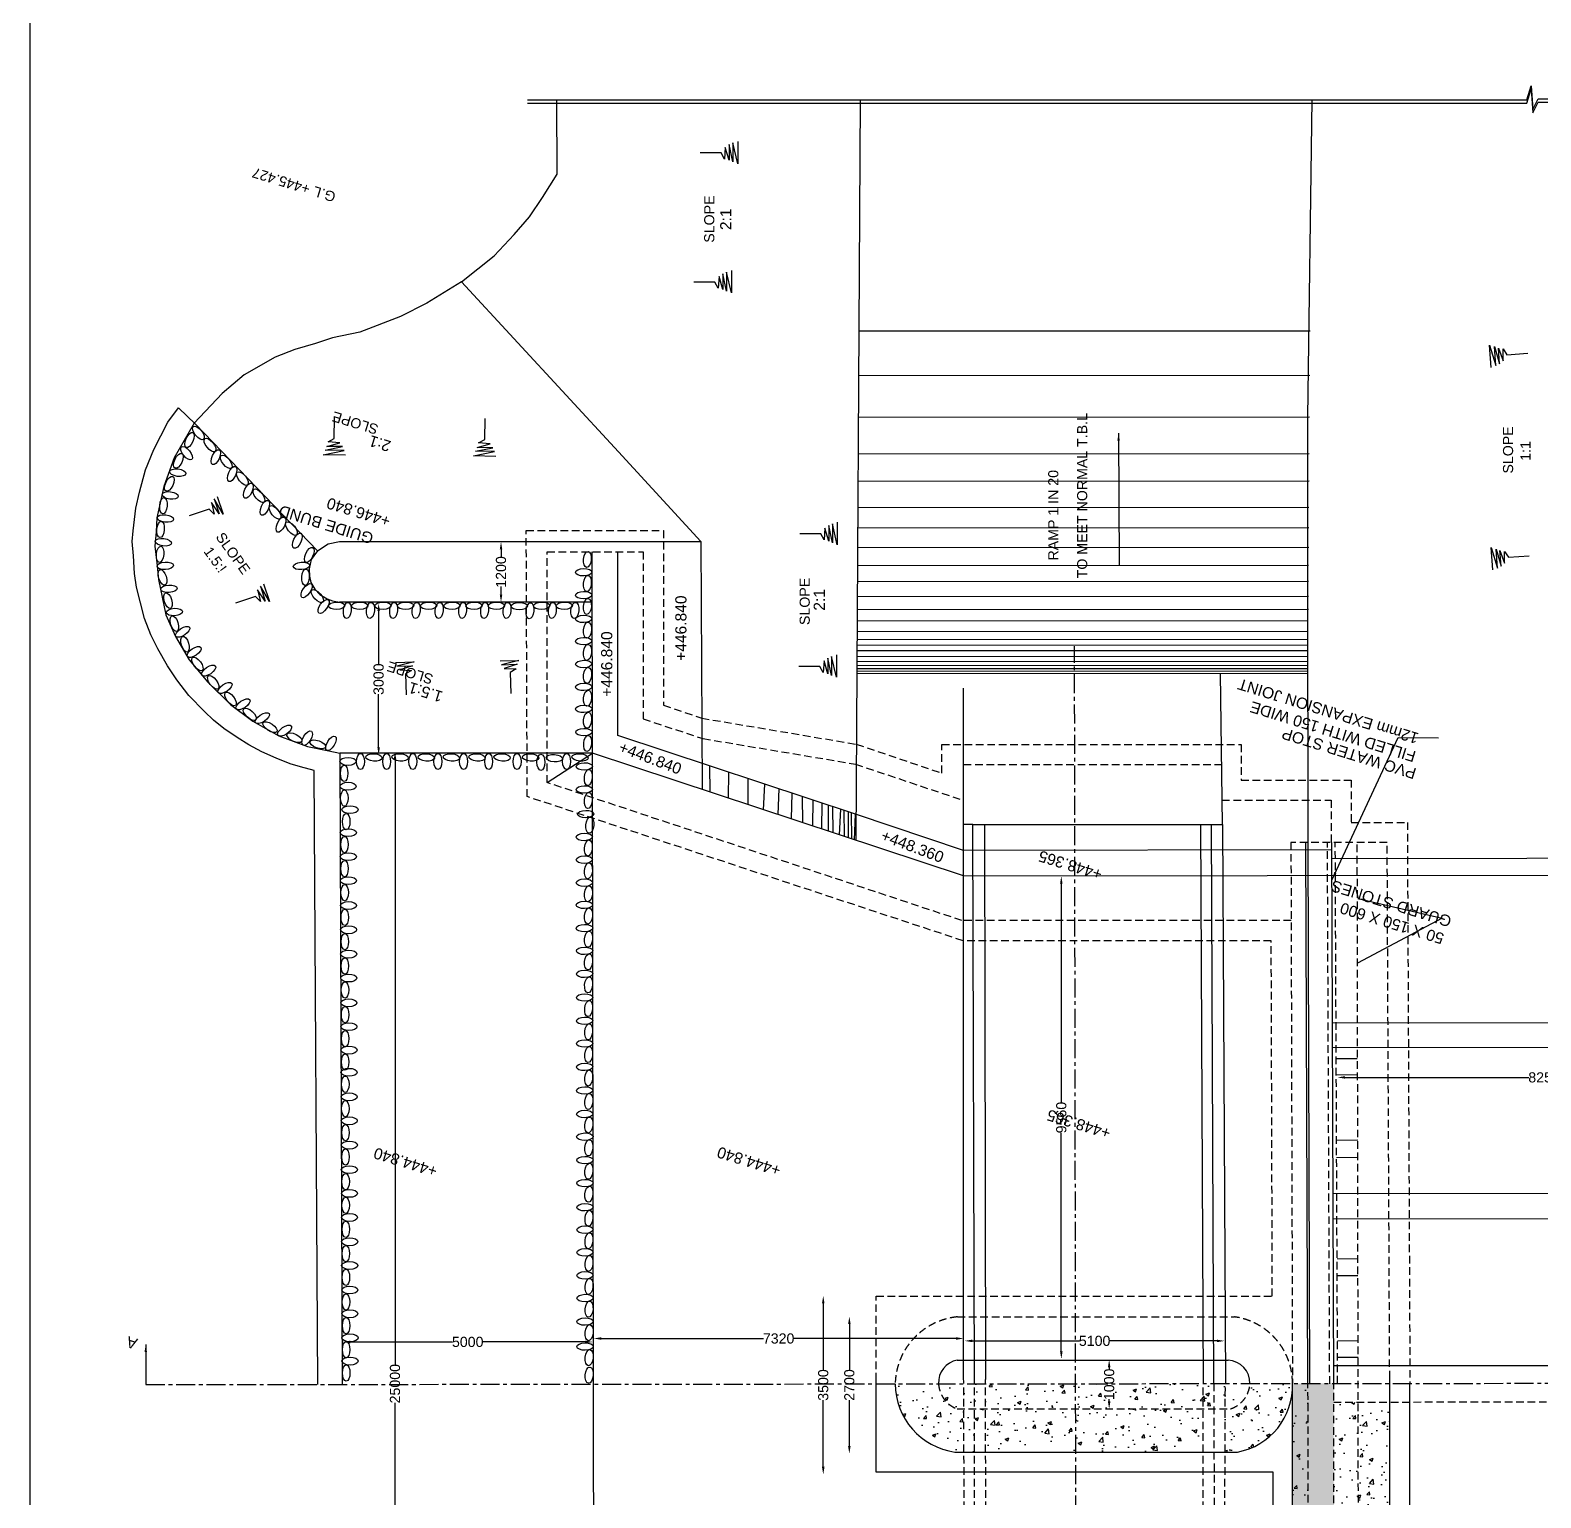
# Model space of a CAD drawing. Header units: millimetres. Extents: x 3621 to 101772, y 3733 to 84143.
# Drawn here: x 3621 to 33418, y 20997 to 49939 of the extents above; entities that cross this region are included whole.
import ezdxf

# ---------------------------------------------------------------- set-up
doc = ezdxf.new("R2010")
doc.units = ezdxf.units.MM
doc.header["$MEASUREMENT"] = 0
doc.linetypes.add('CENTER', pattern=[2, 1.25, -0.25, 0.25, -0.25])
doc.linetypes.add('DASHED', pattern=[0.75, 0.5, -0.25])
for name, color, linetype in [('DIM', 7, 'Continuous'), ('DWG', 7, 'Continuous'), ('TXT', 7, 'Continuous'), ('TXT @ 1', 7, 'Continuous')]:
    doc.layers.add(name, color=color, linetype=linetype)
doc.styles.add('Notes', font='arial.ttf')
doc.styles.get("Standard").update_dxf_attribs({"font": 'arial.ttf'})
doc.dimstyles.new('Civil', dxfattribs={"dimtxt": 200, "dimasz": 150, "dimexe": 0.1, "dimexo": 0.0625, "dimgap": 0.09, "dimtad": 0, "dimdec": 0, "dimzin": 12, "dimdsep": 46, "dimtxsty": 'Standard', "dimcen": 0.1, "dimse1": 1, "dimse2": 1, "dimadec": 0, "dimazin": 2, "dimtfac": 1, "dimtdec": 0, "dimtofl": 0, "dimtmove": 0, "dimatfit": 3, "dimfxl": 1, "dimfrac": 1, "dimtolj": 1, "dimtzin": 0, "dimarcsym": 0})

# ---------------------------------------------------------------- blocks, each defined once
blk = doc.blocks.new('*D110')
at = {"layer": 'Defpoints', "color": 0, "ltscale": 100, "transparency": 16777216}
for p in [(29406, 29287), (37558, 29287), (37558, 29287)]:
    blk.add_point(p, dxfattribs=at)
at = {"layer": 'DIM', "color": 0, "lineweight": -2, "ltscale": 100, "transparency": 16777216}
for p, q in [((29556, 29287), (33184, 29287)), ((37408, 29287), (33781, 29287))]:
    blk.add_line(p, q, dxfattribs=at)
at = {"layer": 'DIM', "color": 0, "ltscale": 100, "transparency": 16777216}
for points in [[(29556, 29312), (29556, 29262), (29406, 29287)], [(37408, 29312), (37408, 29262), (37558, 29287)]]:
    blk.add_solid(points, dxfattribs=at)
at = {"layer": 'DIM', "color": 0, "ltscale": 100, "transparency": 16777216, "insert": (33482, 29287), "char_height": 200, "attachment_point": 5}
blk.add_mtext('\\A1;8250', dxfattribs=at)
blk = doc.blocks.new('*D130')
at = {"layer": 'Defpoints', "color": 0, "ltscale": 100, "transparency": 16777216}
for p in [(10595, 35708), (10817, 35708), (10595, 10787)]:
    blk.add_point(p, dxfattribs=at)
at = {"layer": 'DIM', "color": 0, "lineweight": -2, "ltscale": 100, "transparency": 16777216}
for p, q in [((10817, 35558), (10817, 23625)), ((10817, 10937), (10817, 22870))]:
    blk.add_line(p, q, dxfattribs=at)
at = {"layer": 'DIM', "color": 0, "ltscale": 100, "transparency": 16777216}
for points in [[(10792, 35558), (10842, 35558), (10817, 35708)], [(10792, 10937), (10842, 10937), (10817, 10787)]]:
    blk.add_solid(points, dxfattribs=at)
at = {"layer": 'DIM', "color": 0, "ltscale": 100, "transparency": 16777216, "insert": (10817, 23247), "char_height": 200, "attachment_point": 5, "rotation": 90}
blk.add_mtext('\\A1;25000', dxfattribs=at)
blk = doc.blocks.new('*D131')
at = {"layer": 'Defpoints', "color": 0, "ltscale": 100, "transparency": 16777216}
for p in [(10494, 38634), (10749, 38634), (10749, 35647)]:
    blk.add_point(p, dxfattribs=at)
at = {"layer": 'DIM', "color": 0, "lineweight": -2, "ltscale": 100, "transparency": 16777216}
for p, q in [((10494, 38484), (10494, 37439)), ((10494, 35797), (10494, 36843))]:
    blk.add_line(p, q, dxfattribs=at)
at = {"layer": 'DIM', "color": 0, "ltscale": 100, "transparency": 16777216}
for points in [[(10469, 38484), (10519, 38484), (10494, 38634)], [(10469, 35797), (10519, 35797), (10494, 35647)]]:
    blk.add_solid(points, dxfattribs=at)
at = {"layer": 'DIM', "color": 0, "ltscale": 100, "transparency": 16777216, "insert": (10494, 37141), "char_height": 200, "attachment_point": 5, "rotation": 90}
blk.add_mtext('\\A1;3000', dxfattribs=at)
blk = doc.blocks.new('*D132')
at = {"layer": 'Defpoints', "color": 0, "ltscale": 100, "transparency": 16777216}
for p in [(12908, 39852), (13051, 39852), (13051, 38659)]:
    blk.add_point(p, dxfattribs=at)
at = {"layer": 'DIM', "color": 0, "lineweight": -2, "ltscale": 100, "transparency": 16777216}
for p, q in [((12908, 39702), (12908, 39544)), ((12908, 38809), (12908, 38967))]:
    blk.add_line(p, q, dxfattribs=at)
at = {"layer": 'DIM', "color": 0, "ltscale": 100, "transparency": 16777216}
for points in [[(12883, 39702), (12933, 39702), (12908, 39852)], [(12883, 38809), (12933, 38809), (12908, 38659)]]:
    blk.add_solid(points, dxfattribs=at)
at = {"layer": 'DIM', "color": 0, "ltscale": 100, "transparency": 16777216, "insert": (12908, 39255), "char_height": 200, "attachment_point": 5, "rotation": 90}
blk.add_mtext('\\A1;1200', dxfattribs=at)
blk = doc.blocks.new('*D133')
at = {"layer": 'Defpoints', "color": 0, "ltscale": 100, "transparency": 16777216}
for p in [(9783, 24128), (14720, 24128), (14720, 24070)]:
    blk.add_point(p, dxfattribs=at)
at = {"layer": 'DIM', "color": 0, "lineweight": -2, "ltscale": 100, "transparency": 16777216}
for p, q in [((9933, 24070), (11953, 24070)), ((14570, 24070), (12550, 24070))]:
    blk.add_line(p, q, dxfattribs=at)
at = {"layer": 'DIM', "color": 0, "ltscale": 100, "transparency": 16777216}
for points in [[(9933, 24095), (9933, 24045), (9783, 24070)], [(14570, 24095), (14570, 24045), (14720, 24070)]]:
    blk.add_solid(points, dxfattribs=at)
at = {"layer": 'DIM', "color": 0, "ltscale": 100, "transparency": 16777216, "insert": (12251, 24070), "char_height": 200, "attachment_point": 5}
blk.add_mtext('\\A1;5000', dxfattribs=at)
blk = doc.blocks.new('*D134')
at = {"layer": 'Defpoints', "color": 0, "ltscale": 100, "transparency": 16777216}
for p in [(22034, 24138), (14735, 24089), (22034, 24089)]:
    blk.add_point(p, dxfattribs=at)
at = {"layer": 'DIM', "color": 0, "lineweight": -2, "ltscale": 100, "transparency": 16777216}
for p, q in [((14885, 24138), (18087, 24138)), ((21884, 24138), (18682, 24138))]:
    blk.add_line(p, q, dxfattribs=at)
at = {"layer": 'DIM', "color": 0, "ltscale": 100, "transparency": 16777216}
for points in [[(14885, 24163), (14885, 24113), (14735, 24138)], [(21884, 24163), (21884, 24113), (22034, 24138)]]:
    blk.add_solid(points, dxfattribs=at)
at = {"layer": 'DIM', "color": 0, "ltscale": 100, "transparency": 16777216, "insert": (18384, 24138), "char_height": 200, "attachment_point": 5}
blk.add_mtext('\\A1;7320', dxfattribs=at)
blk = doc.blocks.new('*D135')
at = {"layer": 'Defpoints', "color": 0, "ltscale": 100, "transparency": 16777216}
for p in [(19692, 24575), (19779, 24575), (19692, 21867)]:
    blk.add_point(p, dxfattribs=at)
at = {"layer": 'DIM', "color": 0, "lineweight": -2, "ltscale": 100, "transparency": 16777216}
for p, q in [((19779, 24425), (19779, 23521)), ((19779, 22017), (19779, 22921))]:
    blk.add_line(p, q, dxfattribs=at)
at = {"layer": 'DIM', "color": 0, "ltscale": 100, "transparency": 16777216}
for points in [[(19754, 24425), (19804, 24425), (19779, 24575)], [(19754, 22017), (19804, 22017), (19779, 21867)]]:
    blk.add_solid(points, dxfattribs=at)
at = {"layer": 'DIM', "color": 0, "ltscale": 100, "transparency": 16777216, "insert": (19779, 23221), "char_height": 200, "attachment_point": 5, "rotation": 90}
blk.add_mtext('\\A1;2700', dxfattribs=at)
blk = doc.blocks.new('*D136')
at = {"layer": 'Defpoints', "color": 0, "ltscale": 100, "transparency": 16777216}
for p in [(19157, 24982), (19264, 24982), (19157, 21459)]:
    blk.add_point(p, dxfattribs=at)
at = {"layer": 'DIM', "color": 0, "lineweight": -2, "ltscale": 100, "transparency": 16777216}
for p, q in [((19264, 24832), (19264, 23519)), ((19264, 21609), (19264, 22922))]:
    blk.add_line(p, q, dxfattribs=at)
at = {"layer": 'DIM', "color": 0, "ltscale": 100, "transparency": 16777216}
for points in [[(19239, 24832), (19289, 24832), (19264, 24982)], [(19239, 21609), (19289, 21609), (19264, 21459)]]:
    blk.add_solid(points, dxfattribs=at)
at = {"layer": 'DIM', "color": 0, "ltscale": 100, "transparency": 16777216, "insert": (19264, 23221), "char_height": 200, "attachment_point": 5, "rotation": 90}
blk.add_mtext('\\A1;3500', dxfattribs=at)
blk = doc.blocks.new('*D137')
at = {"layer": 'Defpoints', "color": 0, "ltscale": 100, "transparency": 16777216}
for p in [(22055, 24124), (27179, 24124), (27179, 24091)]:
    blk.add_point(p, dxfattribs=at)
at = {"layer": 'DIM', "color": 0, "lineweight": -2, "ltscale": 100, "transparency": 16777216}
for p, q in [((22205, 24091), (24319, 24091)), ((27029, 24091), (24915, 24091))]:
    blk.add_line(p, q, dxfattribs=at)
at = {"layer": 'DIM', "color": 0, "ltscale": 100, "transparency": 16777216}
for points in [[(22205, 24116), (22205, 24066), (22055, 24091)], [(27029, 24116), (27029, 24066), (27179, 24091)]]:
    blk.add_solid(points, dxfattribs=at)
at = {"layer": 'DIM', "color": 0, "ltscale": 100, "transparency": 16777216, "insert": (24617, 24091), "char_height": 200, "attachment_point": 5}
blk.add_mtext('\\A1;5100', dxfattribs=at)
blk = doc.blocks.new('*D138')
at = {"layer": 'Defpoints', "color": 0, "ltscale": 100, "transparency": 16777216}
for p in [(24904, 23722), (24913, 23722), (24913, 22746)]:
    blk.add_point(p, dxfattribs=at)
at = {"layer": 'DIM', "color": 0, "lineweight": -2, "ltscale": 100, "transparency": 16777216}
for p, q in [((24904, 23572), (24904, 23523)), ((24904, 22896), (24904, 22945))]:
    blk.add_line(p, q, dxfattribs=at)
at = {"layer": 'DIM', "color": 0, "ltscale": 100, "transparency": 16777216}
for points in [[(24879, 23572), (24929, 23572), (24904, 23722)], [(24879, 22896), (24929, 22896), (24904, 22746)]]:
    blk.add_solid(points, dxfattribs=at)
at = {"layer": 'DIM', "color": 0, "ltscale": 100, "transparency": 16777216, "insert": (24904, 23234), "char_height": 200, "attachment_point": 5, "rotation": 90}
blk.add_mtext('\\A1;1000', dxfattribs=at)
blk = doc.blocks.new('*D139')
at = {"layer": 'Defpoints', "color": 0, "ltscale": 100, "transparency": 16777216}
for p in [(23960, 33256), (24087, 33256), (24087, 23733)]:
    blk.add_point(p, dxfattribs=at)
at = {"layer": 'DIM', "color": 0, "lineweight": -2, "ltscale": 100, "transparency": 16777216}
for p, q in [((23960, 33106), (23960, 28793)), ((23960, 23883), (23960, 28196))]:
    blk.add_line(p, q, dxfattribs=at)
at = {"layer": 'DIM', "color": 0, "ltscale": 100, "transparency": 16777216}
for points in [[(23935, 33106), (23985, 33106), (23960, 33256)], [(23935, 23883), (23985, 23883), (23960, 23733)]]:
    blk.add_solid(points, dxfattribs=at)
at = {"layer": 'DIM', "color": 0, "ltscale": 100, "transparency": 16777216, "insert": (23960, 28495), "char_height": 200, "attachment_point": 5, "rotation": 90}
blk.add_mtext('\\A1;9560', dxfattribs=at)

msp = doc.modelspace()

# ---------------------------------------------------------------- hatches: boundary and pattern name
at = {"layer": 'DWG', "ltscale": 300}
h = msp.add_hatch(dxfattribs=at)
h.set_pattern_fill('AR-CONC', color=256, scale=100)
h.paths.add_polyline_path([(14751, 7812.6), (13842.6, 7812.6), (13842.6, 6812.4), (14751, 6812.4)])
h.paths.add_polyline_path([(15255.1, 8181), (14751, 8181), (14751, 6812.4), (15255.1, 6812.4)])
h.paths.add_polyline_path([(15766.6, 8181), (15255.1, 8181), (15255.1, 6812.4), (15766.6, 6812.4)])
h.paths.add_polyline_path([(15766.6, 10142.6), (16935.4, 10522.5), (19380.8, 10923.1), (19069.2, 11723.5), (15255.1, 10464.4), (15255.1, 8181), (15766.6, 8181)])
h.paths.add_polyline_path([(15255.1, 10464.4), (19069.2, 11723.5), (18894.7, 12171.5), (14751, 10801.5), (14751, 8181), (15255.1, 8181)])
h.paths.add_polyline_path([(14751, 10801.5), (13842.6, 10801.5), (13842.6, 8181), (14751, 8181)])
h.paths.add_polyline_path([(13842.6, 11396), (13842.6, 10801.5), (14751, 10801.5)])
h.paths.add_polyline_path([(14749.6, 11698.1), (13842.6, 11396), (14751, 10801.5)])
h.paths.add_polyline_path([(18894.7, 12171.5), (18582.1, 12974.5), (14749.6, 11698.1), (14751, 10801.5)])
h.paths.add_polyline_path([(21106.3, 12396), (19069.2, 11723.5), (19380.8, 10923.1), (19935.8, 11014.1), (21106.3, 11400.6)])
h.paths.add_polyline_path([(21106.3, 12396), (21106.3, 12902.7), (18894.7, 12171.5), (19069.2, 11723.5)])
h.paths.add_polyline_path([(21106.3, 12902.7), (21106.3, 13815.2), (18582.1, 12974.5), (18894.7, 12171.5)])
h.paths.add_polyline_path([(22070.4, 14133), (22060.5, 14133), (21106.3, 13815.2), (21106.3, 12902.7), (22074, 13222.7)])
h.paths.add_polyline_path([(22074, 13222), (22072, 13222), (21106.3, 12902.7), (21106.3, 12396), (22076, 12716.1)])
h.paths.add_polyline_path([(22078, 12222.9), (22076, 12716.1), (22075.9, 12716.1), (21106.3, 12396), (21106.3, 11400.6), (22078, 11721.5)], flags=16)
h.paths.add_polyline_path([(22271.1, 12716.1), (22076, 12716.1), (22078, 12222.9), (22272.4, 12222.9)], flags=16)
h.paths.add_polyline_path([(22267.6, 14133), (22070.4, 14133), (22074, 13222), (22269.8, 13222.1)])
h.paths.add_polyline_path([(22493, 14133), (22267.6, 14133), (22269.8, 13222.1), (22496, 13222.3)])
h.paths.add_polyline_path([(22496, 13222.3), (22269.8, 13222.1), (22271.1, 12716.1), (22497.7, 12716.1)])
h.paths.add_polyline_path([(22497.7, 12716.1), (22271.1, 12716.1), (22272.4, 12222.9), (22499.4, 12222.9)], flags=16)
h.paths.add_polyline_path([(24258, 12222.9), (22078, 12222.9), (22078, 11721.5), (22078, 11023.6), (24259.7, 11023.6)], flags=16)
h.paths.add_polyline_path([(24257.3, 12716.1), (22497.7, 12716.1), (22499.4, 12222.9), (24258, 12222.9)], flags=16)
h.paths.add_polyline_path([(24256.6, 13223.5), (22496, 13222.3), (22497.7, 12716.1), (24257.3, 12716.1)])
h.paths.add_polyline_path([(24255.3, 14133), (22493, 14133), (22496, 13222.3), (24256.6, 13223.5)])
h.paths.add_polyline_path([(26742.1, 14133), (24255.3, 14133), (24256.6, 13223.5), (26740.3, 13225.2)])
h.paths.add_polyline_path([(26740.3, 13225.2), (24256.6, 13223.5), (24257.3, 12716.1), (26739.4, 12716.1)])
h.paths.add_polyline_path([(26739.4, 12716.1), (24257.3, 12716.1), (24258, 12222.9), (26738.4, 12222.9)], flags=16)
h.paths.add_polyline_path([(27154.7, 12222.9), (24258, 12222.9), (24259.7, 11023.6), (27154.7, 11023.6)], flags=16)
h.paths.add_polyline_path([(28006.5, 12716.1), (22075.9, 12716.1), (21106.3, 12396), (21106.3, 11008.7), (21668.7, 11190.9), (21668.7, 10622.3), (27571.7, 10622.3), (27571.7, 11327.5), (28006.5, 11327.5)])
h.paths.add_polyline_path([(29346.5, 12581), (28527, 12581), (28527, 12716.1), (28006.5, 12716.1), (28006.5, 11727.2), (29346.5, 11727.2)])
h.paths.add_polyline_path([(28527, 13226.5), (28006.5, 13226.1), (28006.5, 12716.1), (28527, 12716.1)])
h.paths.add_polyline_path([(28006.5, 13226.1), (27158.4, 13225.5), (27156.5, 12716.1), (28006.5, 12716.1)])
h.paths.add_polyline_path([(28006.5, 14133), (27161.8, 14133), (27158.4, 13225.5), (28006.5, 13226.1)])
h.paths.add_polyline_path([(26976.5, 14133), (26742.1, 14133), (26740.3, 13225.2), (26977.1, 13225.4)])
h.paths.add_polyline_path([(27161.8, 14133), (26976.5, 14133), (26977.1, 13225.4), (27158.4, 13225.5)])
h.paths.add_polyline_path([(26977.1, 13225.4), (26740.3, 13225.2), (26739.4, 12716.1), (26977.4, 12716.1)])
h.paths.add_polyline_path([(27158.4, 13225.5), (26977.1, 13225.4), (26977.4, 12716.1), (27156.5, 12716.1)])
h.paths.add_polyline_path([(27156.5, 12716.1), (26977.4, 12716.1), (26977.7, 12222.9), (27154.7, 12222.9)], flags=16)
h.paths.add_polyline_path([(26977.4, 12716.1), (26739.4, 12716.1), (26738.4, 12222.9), (26977.7, 12222.9)], flags=16)
h.paths.add_polyline_path([(29345.9, 13227.1), (28839.2, 13226.7), (28839.9, 12716.1), (29346.5, 12716.1), (29346.5, 12790.7)])
h.paths.add_polyline_path([(29343.4, 15105.5), (28836.6, 15105.5), (28839.2, 13226.7), (29345.9, 13227.1)])
h.paths.add_polyline_path([(29828.6, 15105.5), (29343.4, 15105.5), (29345.9, 13227.1), (29831.6, 13227.4)])
h.paths.add_polyline_path([(30437.5, 15105.5), (29828.6, 15105.5), (29831.6, 13227.4), (30437.5, 13227.8)])
h.paths.add_polyline_path([(30437.5, 13227.8), (29831.6, 13227.4), (29832.2, 12872.1), (30437.5, 12872.3)])
h.paths.add_polyline_path([(30437.5, 12872.3), (29832.2, 12872.1), (29832.7, 12581), (30437.5, 12581)])
h.paths.add_polyline_path([(29832.2, 12872.1), (29346.4, 12871.9), (29346.5, 12790.7), (29346.5, 12581), (29832.7, 12581)])
h.paths.add_polyline_path([(29831.6, 13227.4), (29345.9, 13227.1), (29346.4, 12871.9), (29832.2, 12872.1)])
h.paths.add_polyline_path([(28839.2, 13226.7), (28527, 13226.5), (28527, 12716.1), (28839.9, 12716.1)])
h.paths.add_polyline_path([(28836.6, 15105.5), (28526.3, 15105.5), (28527, 14133), (28527, 13226.5), (28839.2, 13226.7)])
h.paths.add_polyline_path([(28825.4, 23250.6), (28520.2, 23250.3, -0.0166996), (28520.3, 23161.7), (28526.3, 15105.5), (28836.6, 15105.5)])
h.paths.add_polyline_path([(29332.4, 23251.1), (28825.4, 23250.6), (28836.6, 15105.5), (29343.4, 15105.5)])
h.paths.add_polyline_path([(29826.9, 16106.6), (29342, 16106), (29343.4, 15105.5), (29828.6, 15105.5)])
h.paths.add_polyline_path([(30437.5, 16107.3), (29826.9, 16106.6), (29828.6, 15105.5), (30437.5, 15105.5)])
h = msp.add_hatch(dxfattribs=at)
h.set_pattern_fill('AR-CONC', color=256, scale=100)
h.paths.add_polyline_path([(22036.1, 22751.8), (21904.1, 22751.8, -0.2992459), (21538.5, 23243.8), (20683.2, 23243, 0.3718685), (21862.7, 21899.1), (22039.5, 21899.1)])
h = msp.add_hatch(dxfattribs=at)
h.set_pattern_fill('AR-CONC', color=256, scale=100)
h.paths.add_polyline_path([(24242.2, 23246.4), (22462.5, 23244.7), (22464.1, 22751.8), (24242.9, 22751.8)])
h.paths.add_polyline_path([(22034.2, 23244.3), (21538.5, 23243.8), (21575.5, 23073.6), (21781.8, 22814.5), (22036.1, 22759.2)])
h.paths.add_polyline_path([(22244.7, 23244.5), (22034.2, 23244.3), (22036.1, 22759.2), (22070, 22751.8), (22246, 22751.8)])
h.paths.add_polyline_path([(22462.5, 23244.7), (22244.7, 23244.5), (22246, 22751.8), (22464.1, 22751.8)])
h.paths.add_polyline_path([(22464.1, 22751.8), (22246, 22751.8), (22248.1, 21899.1), (22467, 21899.1)])
h.paths.add_polyline_path([(22246, 22751.8), (22070, 22751.8), (22052.9, 21899.1), (22248.1, 21899.1)])
h.paths.add_polyline_path([(24242.9, 22751.8), (22464.1, 22751.8), (22467, 21899.1), (24244.1, 21899.1)])
h.paths.add_polyline_path([(26759, 22751.8), (24242.9, 22751.8), (24244.1, 21899.1), (26757.4, 21899.1)])
h.paths.add_polyline_path([(26760, 23248.7), (24242.2, 23246.4), (24242.9, 22751.8), (26759, 22751.8)])
h.paths.add_polyline_path([(28520.3, 23161.7), (28520.2, 23250.3), (27681.4, 23249.6, -0.3083538), (27300.1, 22751.8), (27193.7, 22751.8), (27190.6, 21899.1), (27432.7, 21899.1, 0.3528571)])
h.paths.add_polyline_path([(27681.4, 23249.6), (27195.6, 23249.1), (27193.7, 22751.8), (27300.1, 22751.8, 0.3083538)], flags=17)
h.paths.add_polyline_path([(27195.6, 23249.1), (26970.7, 23248.9), (26971, 22751.8), (27193.7, 22751.8)])
h.paths.add_polyline_path([(26970.7, 23248.9), (26760, 23248.7), (26759, 22751.8), (26971, 22751.8)])
h.paths.add_polyline_path([(28825.4, 23250.6), (28520.2, 23250.3, -0.0166996), (28520.3, 23161.7), (28527, 14133), (28527, 12581), (28840.1, 12581)])
h = msp.add_hatch(dxfattribs=at)
h.set_pattern_fill('AR-CONC', color=256, scale=100)
h.paths.add_polyline_path([(26760, 23248.7), (24242.2, 23246.4), (24242.9, 22751.8), (26759, 22751.8)])
h = msp.add_hatch(dxfattribs=at)
h.set_pattern_fill('AR-CONC', color=256, scale=100)
h.paths.add_polyline_path([(30437.5, 22885.5), (29815.8, 22885), (29820.6, 19995.1), (30437.5, 19995.3)])
h.paths.add_polyline_path([(29815.8, 22885), (29332.8, 22884.5), (29336.8, 19994.9), (29820.6, 19995.1)])
h.paths.add_polyline_path([(30437.5, 19995.3), (29820.6, 19995.1), (29821.4, 19464), (30437.5, 19465.4)])
h.paths.add_polyline_path([(29820.6, 19995.1), (29336.8, 19994.9), (29337.5, 19462.8), (29821.4, 19464)])
h.paths.add_polyline_path([(30437.5, 19465.4), (29821.4, 19464), (29832.7, 12581), (30437.5, 12581)])
h.paths.add_polyline_path([(29821.4, 19464), (29337.5, 19462.8), (29341.3, 16604.1), (29826.1, 16604.7)])

# ---------------------------------------------------------------- linework, layer by layer
at = {"ltscale": 100}
msp.add_lwpolyline([(101771.4, 3745.9), (3621.1, 3745.9), (3621.1, 68546.1), (101771.4, 68546.1)], close=True, dxfattribs=at)
at = {"layer": 'DWG', "ltscale": 300}
for points in [[(13429, 48566.4), (33141.9, 48566.4), (33228.2, 48841.5), (33258.3, 48376.8), (33363.3, 48582.9), (42031.4, 48582.9), (42140.2, 48830.5), (42181.5, 48478.2), (42252.8, 48598.1), (53158.6, 48598.1), (53241.2, 48444.7), (53312.5, 48823.2), (53380, 48598.4), (69682.5, 48598.4)], [(13429, 48502.2), (33141.9, 48502.2), (33228.2, 48777.4), (33258.3, 48312.7), (33363.3, 48518.8), (42031.4, 48518.8), (42140.2, 48766.3), (42181.5, 48414.1), (42252.8, 48534), (53158.6, 48534), (53241.2, 48380.6), (53312.5, 48759.1), (53380, 48534.2), (69682.5, 48534.2)], [(12129.1, 44974), (12774.5, 45488.2), (13165.4, 45912.5), (13471.3, 46260.4), (13726.3, 46642.3), (14015.2, 47100.6), (14006.7, 48566.4)], [(19912.8, 33961.9), (20001.5, 48566.4)], [(28828.7, 33917.1), (28823.8, 39065.6), (28823.8, 42307), (28907.3, 48566.4)], [(17576.1, 47744.8), (17576.1, 47303.1), (17481, 47715.9), (17481, 47340.2), (17406.6, 47682.9), (17406.6, 47373.3), (17332.2, 47629.2), (17315.7, 47398), (17249.5, 47517.8), (16836.2, 47517.8)], [(17452.7, 45198.4), (17452.7, 44756.7), (17357.7, 45169.5), (17357.7, 44793.8), (17283.3, 45136.5), (17283.3, 44826.9), (17208.8, 45082.8), (17192.3, 44851.6), (17126.2, 44971.3), (16712.8, 44971.3)], [(9290.5, 39674), (9498.6, 39807), (9723.4, 39856.9), (16852.3, 39856.9), (15224.6, 41623.9), (12129.1, 44974), (11445.5, 44558.1), (10924.2, 44294.3), (10124.9, 43982), (9582.8, 43870.9), (9245.7, 43762.7), (8839.5, 43643.2), (8454.8, 43489.5), (7842.6, 43146.1), (7406.9, 42777.6), (6856.3, 42192.8), (6463.3, 41509.2), (6254.4, 40940.9), (6120.8, 40324.7), (6107.5, 40049.5), (6076.4, 39760.9), (6116.4, 39432.3), (6152, 39103.7), (6298.7, 38411.6), (6489.9, 37980.9), (6756.7, 37519.1), (7125.7, 37084), (7571, 36641.2), (8015.6, 36312.7), (8522.4, 36024.1), (9091.5, 35811), (9509.4, 35726.6), (9730.2, 35682.6)], [(19973.8, 44007.3), (28866.6, 44013.1)], [(32440.2, 43288.8), (32407.6, 43729.3), (32532.8, 43324.6), (32505.1, 43699.3), (32604.6, 43363), (32581.8, 43671.8), (32674.9, 43422), (32674.3, 43653.8), (32749.1, 43539.3), (33161.4, 43569.8)], [(19968.5, 43128.8), (28861.2, 43134.6)], [(9297.5, 23232.4), (9223.1, 35337.4), (8951.7, 35409.6), (8746.5, 35472.1), (8470, 35580), (8189.1, 35705.1), (7934.2, 35845.4), (7704.3, 35989.4), (7442.9, 36170.6), (7237.7, 36332.4), (7056.3, 36500.6), (6750.9, 36817.3), (6515.5, 37125.8), (6331.8, 37401.9), (6139, 37736), (6000.7, 38018.6), (5877.6, 38335.7), (5795.3, 38648.2), (5717.5, 38952.3), (5678.6, 39224.2), (5657, 39575.4), (5635.4, 39855.9), (5654.9, 40067.3), (5704.7, 40513.4), (5778.2, 40828.4), (5897.1, 41272.4), (6059.1, 41669.3), (6338.2, 42208.1), (6545.5, 42495), (6878.2, 42171.5), (9290.5, 39674), (9165.7, 39499.4), (9124, 39316.5), (9132.4, 39175.2), (9157.3, 39046.4), (9236.4, 38913.4), (9336.3, 38813.6), (9477.8, 38722.2), (9586, 38684.8), (9722.5, 38662.4)], [(19963.5, 42306.7), (28856.2, 42312.5)], [(9839.5, 41555.8), (9397.9, 41564.1), (9812.4, 41651.4), (9436.8, 41658.5), (9780.8, 41726.4), (9471.3, 41732.2), (9728.6, 41801.8), (9497.7, 41822.7), (9618.7, 41886.6), (9626.5, 42299.9)], [(12807.6, 41534.3), (12365.9, 41542.7), (12780.5, 41629.9), (12404.9, 41637), (12748.9, 41705), (12439.3, 41710.8), (12696.6, 41780.4), (12465.8, 41801.3), (12586.7, 41865.1), (12594.5, 42278.5)], [(19959.1, 41584.9), (28851.9, 41590.7)], [(19955.9, 41048.6), (28848.6, 41054.4)], [(7311.6, 40744.1), (7426.9, 40395.2), (7248.8, 40697.2), (7345.9, 40403.2), (7194.9, 40622.9), (7251.7, 40398.2), (7151.4, 40491.1), (6758.9, 40361.5)], [(19952.7, 40525.3), (28845.4, 40531.2)], [(19540.7, 40234.2), (19540.7, 39792.5), (19445.7, 40205.3), (19445.7, 39829.6), (19371.2, 40172.3), (19371.2, 39862.7), (19296.8, 40118.6), (19280.3, 39887.4), (19214.2, 40007.2), (18800.8, 40007.2)], [(19950.3, 40128.4), (28843, 40134.2)], [(14751, 10801.5), (14707.5, 39649.3)], [(29296.4, 33772.7), (22033.6, 33763.3), (19897, 34481.2), (15212.2, 36032.2), (15213.6, 39649.3)], [(16852.3, 39856.9), (16878.5, 34966.1)], [(19947.9, 39737.2), (28840.6, 39743)], [(32469.6, 39294.9), (32437, 39735.5), (32562.3, 39330.8), (32534.5, 39705.4), (32634, 39369.2), (32611.2, 39678), (32704.3, 39428.2), (32703.7, 39660), (32778.5, 39545.5), (33190.8, 39576)], [(19945.7, 39380.9), (28838.5, 39386.7)], [(19943.8, 39069.1), (28836.6, 39074.9)], [(8224.1, 39021.6), (8339.3, 38672.7), (8161.2, 38974.7), (8258.3, 38680.7), (8107.4, 38900.4), (8164.2, 38675.7), (8063.8, 38768.7), (7671.3, 38639)], [(19942, 38771.1), (28834.8, 38776.9)], [(14709, 38662.4), (9722.5, 38662.4)], [(19940.5, 38512.9), (28833.2, 38518.7)], [(19939.1, 38290.9), (28831.8, 38296.7)], [(19936.9, 37923.4), (28829.6, 37929.2)], [(19937.8, 38081.1), (28830.6, 38086.9)], [(19524.9, 37620.2), (19524.9, 37178.4), (19429.8, 37591.3), (19429.8, 37215.6), (19355.4, 37558.2), (19355.4, 37248.6), (19281, 37504.6), (19264.4, 37273.4), (19198.3, 37393.1), (18784.9, 37393.1)], [(19934.9, 37590.7), (28827.6, 37596.6)], [(19935.5, 37703.3), (28828.3, 37709.1)], [(19936.2, 37809.4), (28828.9, 37815.2)], [(10828, 37468.5), (11195.3, 37480.5), (10855.2, 37394.9), (11164.7, 37405), (10911.3, 37322.3), (11142.9, 37313.3), (11025.4, 37243.3), (11038.9, 36830.1)], [(12890, 37499.7), (13257.3, 37511.7), (12917.2, 37426.2), (13226.7, 37436.3), (12973.3, 37353.5), (13204.9, 37344.6), (13087.4, 37274.5), (13100.9, 36861.4)], [(19932.8, 37251.1), (28825.5, 37256.9)], [(19933.1, 37297.2), (28825.8, 37303)], [(19933.4, 37348.3), (28826.1, 37354.1)], [(19933.7, 37408.2), (28826.5, 37414)], [(19934.2, 37487.1), (28827, 37492.9)], [(27136.2, 34273.9), (27099.7, 37255.7)], [(22033.6, 23382.9), (22033.6, 34756.6), (22033.6, 36965)], [(22033.6, 33260.1), (14713.5, 35682.6), (9730.2, 35682.6), (9772.2, 23232.9)], [(13819.1, 35100.3), (14713.5, 35682.6)], [(22033.6, 33260.1), (57975.9, 33303.5), (64112.6, 35720.8), (69065.7, 35720.8), (69122.1, 23288.2)], [(17033.4, 34914.8), (17030.1, 35430.3)], [(17395.4, 34795.1), (17404, 35306.6)], [(17781.1, 34667.4), (17782.3, 35181.3)], [(18088, 34565.8), (18109.9, 35072.9)], [(18374, 34471.2), (18394.4, 34978.7)], [(18634.6, 34384.9), (18650.6, 34893.9)], [(18862.5, 34309.5), (18856.1, 34825.8)], [(19055.9, 34245.5), (19067.4, 34755.9)], [(19234.6, 34186.4), (19240.2, 34698.7)], [(19365.7, 34143), (19368.2, 34656.3)], [(19456.5, 34112.9), (19456.1, 34627.2)], [(19587.6, 34069.5), (19608, 34576.9)], [(19684.5, 34037.5), (19676.6, 34554.2)], [(19765, 34010.9), (19761.5, 34526.1)], [(19825.9, 33990.7), (19824, 34505.4)], [(19878.1, 33973.4), (19897, 34481.2)], [(22244.5, 23322.5), (22216.8, 34273.9), (22033.6, 34273.9)], [(22216.8, 34273.9), (22445.4, 34273.9), (22462.2, 23328.4)], [(22445.4, 34273.9), (27136.2, 34273.9), (27195.6, 23249.1)], [(26703.7, 34273.9), (26760, 23248.7)], [(26970.7, 23248.9), (26925.4, 34273.9)], [(28825.4, 23250.6), (28783.2, 33917.1)], [(28864.8, 23250.7), (28828.7, 33917.1)], [(29332.4, 23251.1), (29295.9, 33917.1)], [(29297, 33601.5), (56240.8, 33649.7), (56256, 30397.8)], [(29308, 30366.2), (56256, 30397.8), (56258, 29898.3)], [(29309.7, 29879.9), (56258, 29898.3), (56274.7, 27005.1)], [(29382.6, 29658.4), (29794.3, 29658.4)], [(29384, 29343.7), (29805.3, 29338.5)], [(29389.7, 28052.6), (29807.4, 28057.9)], [(29391.2, 27709), (29807.9, 27716.9)], [(29319.6, 26996.4), (56274.7, 27005.1), (56290.8, 23606.4)], [(56277.1, 26509.2), (29321.3, 26494.8)], [(29399.9, 25716), (29811.2, 25709.6)], [(29401.4, 25383.6), (29811.8, 25380.5)], [(29407, 24091.6), (29813.9, 24101.2)], [(21904.1, 23712.2), (27250.3, 23712.2)], [(29331.1, 23606.4), (56290.8, 23606.4), (56289.8, 22908.9)], [(29408.5, 23768.8), (29814.4, 23768.8)], [(13433.7, 6415.9), (13461.9, 11675.1), (22075.8, 14506.6), (28137.4, 14506.6), (28137.4, 21503.7), (20306.1, 21503.7), (20306.1, 23311.6)], [(13433.7, 6415.9), (16160.1, 6415.9), (16160.1, 9870.4), (16906.9, 10106), (19842.1, 10599.1), (21668.7, 11190.9), (21668.7, 10622.3), (27571.7, 10622.3), (27571.7, 11327.5), (29723.7, 11327.5), (29723.7, 12173.3), (30836.6, 12173.3), (30836.6, 23257.4)], [(13842.6, 6812.4), (13842.6, 11396), (22060.5, 14133), (28527, 14133), (28527, 12581), (30437.5, 12581), (30437.5, 23352)], [(28527, 14133), (28520.2, 23250.3)], [(21862.7, 21899.1), (27432.7, 21899.1)]]:
    msp.add_lwpolyline(points, dxfattribs=at)
at = {"layer": 'DWG', "linetype": 'DASHED', "ltscale": 300}
for points in [[(20306.1, 23311.6), (20306.1, 24973.4), (28122.1, 24973.4), (28100.8, 31981.3), (22021.7, 31981.3), (13425.1, 34824.9), (13405.6, 40070.2), (16109.7, 40070.2), (16109.7, 36631.4), (16865.8, 36372.3), (19915, 35859.2), (21601.8, 35288.9), (21601.8, 35852.7), (27507.2, 35852.7), (27507.2, 35151.9), (29676.1, 35151.9), (29676.1, 34316.8), (30785.4, 34316.8), (30836.6, 23257.4)], [(28493.2, 32380), (21999.7, 32380), (13819.1, 35100.3), (13819.1, 39649.3), (15710.4, 39649.3), (15710.4, 36358.1), (16890.1, 35969.6), (19899.1, 35466.8), (22006.5, 34756.6)], [(22033.6, 35456.6), (27121.8, 35456.6)], [(27130.4, 34753.1), (29285, 34753.1), (29285, 33917.1)], [(30437.5, 23352), (30387.6, 33917.1), (28489, 33917.1), (28518.3, 23250.3)], [(29254, 23247.2), (29209.6, 33917.1)], [(29410.7, 23251.2), (29363.9, 33917.1)], [(29832.7, 12581), (29797.8, 33917.1)], [(21912.4, 24564.9), (27374.7, 24564.9)], [(22078, 12222.9), (22033.6, 23382.9)], [(22272.4, 12222.9), (22244.5, 23322.5)], [(22499.4, 12222.9), (22462.2, 23328.4)], [(26738.4, 12222.9), (26760, 23248.7)], [(26970.7, 23248.9), (26977.7, 12222.9)], [(27154.7, 12222.9), (27195.6, 23249.1)], [(28840.1, 12581), (28825.4, 23250.6)], [(29346.5, 12790.7), (29332.4, 23251.1)], [(21904.1, 22751.8), (27300.1, 22751.8)], [(29332.8, 22884.5), (56289.8, 22908.9), (56312, 12599)]]:
    msp.add_lwpolyline(points, dxfattribs=at)
at = {"layer": 'DWG', "linetype": 'CENTER', "ltscale": 300}
for points in [[(24655, 8065.4), (24264, 8065.4), (24221.3, 37794.4)], [(5900.3, 24022.7), (5900.3, 23229.2), (74062.1, 23292.8)]]:
    msp.add_lwpolyline(points, dxfattribs=at)
at = {"layer": 'DWG', "linetype": 'DASHED', "ltscale": 300}
for centre, radius, start, end in [((22041.4, 23212.5), 1358.5, 95.44656, 178.71111), ((27195, 23251.9), 1325.2, 359.9318, 82.20967), ((22095.5, 23275.9), 558, 183.29854, 249.93692), ((27125.6, 23280.5), 556.7, 288.26958, 356.81896)]:
    msp.add_arc(centre, radius, start, end, dxfattribs=at)
at = {"layer": 'DWG', "ltscale": 300}
for centre, radius, start, end in [((21988.4, 23269.5), 450.6, 100.77495, 183.26686), ((27222.8, 23254.3), 458.7, 359.40283, 86.55191), ((22051.5, 23254.4), 1368.4, 180.47525, 262.06958), ((27193.3, 23205), 1327.7, 280.38608, 1.956)]:
    msp.add_arc(centre, radius, start, end, dxfattribs=at)
for centre, major_axis, ratio in [((6763.1, 41855.4), (-66.3, -147.1), 0.454507), ((6939, 41996), (101.4, -125.5), 0.454507), ((6705.9, 41598.3), (101.4, -125.5), 0.454507), ((7167.4, 41759.5), (101.4, -125.5), 0.454507), ((6544.1, 41446.3), (-66.3, -147.1), 0.454507), ((7282.9, 41519.5), (-66.3, -147.1), 0.454507), ((7488.2, 41427.4), (101.4, -125.5), 0.454507), ((6366.8, 40992.8), (-66.3, -147.1), 0.454507), ((6530.5, 41213.8), (160.2, -19.6), 0.454507), ((7603.7, 41187.4), (-66.3, -147.1), 0.454507), ((7807.5, 41096.8), (101.4, -125.5), 0.454507), ((6382.3, 40765.1), (160.2, -19.6), 0.454507), ((7923, 40856.7), (-66.3, -147.1), 0.454507), ((8133.1, 40759.8), (101.4, -125.5), 0.454507), ((6249.2, 40561), (-14.1, -160.8), 0.454507), ((8248.5, 40519.7), (-66.3, -147.1), 0.454507), ((8451.4, 40430.2), (101.4, -125.5), 0.454507), ((6193.3, 40092.9), (-14.1, -160.8), 0.454507), ((6287.6, 40309.2), (160.2, -19.6), 0.454507), ((8566.9, 40190.1), (-66.3, -147.1), 0.454507), ((8774.4, 40110.1), (101.4, -125.5), 0.454507), ((8889.9, 39870), (-66.3, -147.1), 0.454507), ((6248.8, 39841.1), (160.2, -19.6), 0.454507), ((6183.6, 39603.1), (-14.1, -160.8), 0.454507), ((9125.4, 39591.6), (-66.3, -147.1), 0.454507), ((14610.6, 39503.3), (-14.7, -158.6), 0.4886563), ((6284.9, 39376.8), (161, 10.9), 0.454507), ((8970.5, 39374), (160.9, 12.9), 0.454507), ((6230.9, 39147.5), (47.6, -154.2), 0.454507), ((9072.5, 38886.5), (92.5, 132.3), 0.454507), ((9051.1, 39151.1), (-11.2, -161), 0.454507), ((14537.4, 39249.7), (161.4, 3.2), 0.454507), ((14611.3, 39027), (-14.7, -158.6), 0.4886563), ((6357.7, 38923.3), (161, 10.9), 0.454507), ((6340.2, 38689.1), (47.6, -154.2), 0.454507), ((9286.9, 38777.7), (108.5, -119.5), 0.454507), ((14538, 38798.2), (161.4, 3.2), 0.454507), ((14612, 38575.5), (-14.7, -158.6), 0.4886563), ((6467, 38465), (161, 10.9), 0.454507), ((9407.6, 38575.7), (92.5, 132.3), 0.454507), ((9666.5, 38587.6), (161.4, 3.2), 0.454507), ((9875.8, 38496.7), (-14.7, -158.6), 0.4886563), ((10122.6, 38587.6), (161.4, 3.2), 0.454507), ((10331.9, 38496.7), (-14.7, -158.6), 0.4886563), ((10579.8, 38587.6), (161.4, 3.2), 0.454507), ((10789.1, 38496.7), (-14.7, -158.6), 0.4886563), ((11025, 38587.6), (161.4, 3.2), 0.454507), ((11234.4, 38496.7), (-14.7, -158.6), 0.4886563), ((11479.8, 38587.6), (161.4, 3.2), 0.454507), ((11689.2, 38496.7), (-14.7, -158.6), 0.4886563), ((11941.8, 38587.6), (161.4, 3.2), 0.454507), ((12151.2, 38496.7), (-14.7, -158.6), 0.4886563), ((12375.1, 38587.6), (161.4, 3.2), 0.454507), ((12584.5, 38496.7), (-14.7, -158.6), 0.4886563), ((12817.9, 38587.6), (161.4, 3.2), 0.454507), ((13027.3, 38496.7), (-14.7, -158.6), 0.4886563), ((13269.6, 38580.7), (161.4, 3.2), 0.454507), ((13479, 38489.8), (-14.7, -158.6), 0.4886563), ((13710.8, 38587.6), (161.4, 3.2), 0.454507), ((13920.2, 38496.7), (-14.7, -158.6), 0.4886563), ((14156, 38587.6), (161.4, 3.2), 0.454507), ((14365.4, 38496.7), (-14.7, -158.6), 0.4886563), ((6464, 38235.6), (47.6, -154.2), 0.454507), ((6628.2, 38073.7), (133.6, 90.5), 0.454507), ((14538.7, 38329.3), (161.4, 3.2), 0.454507), ((14612.7, 38106.7), (-14.7, -158.6), 0.4886563), ((6675.3, 37830.6), (47.6, -154.2), 0.454507), ((14539.4, 37891.1), (161.4, 3.2), 0.454507), ((6854, 37676), (133.6, 90.5), 0.454507), ((6919.2, 37440.7), (96.6, -129.3), 0.454507), ((14613.3, 37668.4), (-14.7, -158.6), 0.4886563), ((7140.6, 37309.8), (133.6, 90.5), 0.454507), ((14540.1, 37439.5), (161.4, 3.2), 0.454507), ((14614, 37216.9), (-14.7, -158.6), 0.4886563), ((7232.5, 37079.4), (96.6, -129.3), 0.454507), ((7463.6, 36967.8), (133.6, 90.5), 0.454507), ((14540.8, 36988), (161.4, 3.2), 0.454507), ((7572.4, 36749.6), (96.6, -129.3), 0.454507), ((7818.1, 36645.3), (133.6, 90.5), 0.454507), ((14614.7, 36765.3), (-14.7, -158.6), 0.4886563), ((7950.5, 36449.2), (118.5, -109.6), 0.454507), ((8199.3, 36371.3), (133.6, 90.5), 0.454507), ((14541.4, 36553.9), (161.4, 3.2), 0.454507), ((14615.3, 36331.2), (-14.7, -158.6), 0.4886563), ((8350, 36195.7), (133.8, -90.3), 0.454507), ((8638.9, 36123.9), (133.6, 90.5), 0.454507), ((8831.8, 35986.4), (144.4, -72.1), 0.454507), ((9084.4, 35978.5), (82.1, 139), 0.454507), ((14542.1, 36096.6), (161.4, 3.2), 0.454507), ((9293.5, 35855.9), (151.5, -55.7), 0.454507), ((9553, 35874.2), (82.1, 139), 0.454507), ((14616, 35873.9), (-14.7, -158.6), 0.4886563), ((9890, 35519.1), (-159.3, 0), 0.4886563), ((10136, 35516.9), (0, -159.3), 0.4886563), ((10400.6, 35597.4), (161, -11.8), 0.454507), ((10652.1, 35516.9), (0, -159.3), 0.4886563), ((10916.7, 35597.4), (161, -11.8), 0.454507), ((11168.2, 35516.9), (0, -159.3), 0.4886563), ((11432.7, 35597.4), (161, -11.8), 0.454507), ((11663.6, 35516.9), (0, -159.3), 0.4886563), ((11928.2, 35597.4), (161, -11.8), 0.454507), ((12169.4, 35516.9), (0, -159.3), 0.4886563), ((12434, 35597.4), (161, -11.8), 0.454507), ((12664.8, 35516.9), (0, -159.3), 0.4886563), ((12929.4, 35597.4), (161, -11.8), 0.454507), ((13225.2, 35516.9), (0, -159.3), 0.4886563), ((13489.8, 35597.4), (161, -11.8), 0.454507), ((13694.4, 35502.1), (0, -159.3), 0.4886563), ((13959, 35582.5), (161, -11.8), 0.454507), ((14200.7, 35516.9), (0, -159.3), 0.4886563), ((14465.3, 35597.4), (161, -11.8), 0.454507), ((14549.8, 35419.6), (161.4, 3.2), 0.454507), ((9815.4, 35284.4), (0, -161.4), 0.454507), ((14629, 35201), (-14.7, -158.6), 0.4886563), ((9891.6, 35029.3), (-159.3, 0), 0.4886563), ((9817, 34794.7), (0, -161.4), 0.454507), ((14550.5, 34966), (161.4, 3.2), 0.454507), ((14629.7, 34747.4), (-14.7, -158.6), 0.4886563), ((9929.9, 34567.8), (-159.3, 0), 0.4886563), ((9855.3, 34333.1), (0, -161.4), 0.454507), ((14579.1, 34480.9), (161.4, 3.2), 0.454507), ((14658.3, 34262.3), (-14.7, -158.6), 0.4886563), ((9894.7, 34114.3), (-159.3, 0), 0.4886563), ((9820.1, 33879.7), (0, -161.4), 0.454507), ((14551.9, 34029.3), (161.4, 3.2), 0.454507), ((14631.1, 33810.7), (-14.7, -158.6), 0.4886563), ((9896.3, 33640.1), (-159.3, 0), 0.4886563), ((9821.7, 33405.4), (0, -161.4), 0.454507), ((14552.6, 33580.9), (161.4, 3.2), 0.454507), ((14631.8, 33362.3), (-14.7, -158.6), 0.4886563), ((9897.9, 33167.5), (-159.3, 0), 0.4886563), ((9823.3, 32932.9), (0, -161.4), 0.454507), ((14553.3, 33127.3), (161.4, 3.2), 0.454507), ((14632.5, 32908.7), (-14.7, -158.6), 0.4886563), ((9899.6, 32677.9), (-159.3, 0), 0.4886563), ((9825, 32443.3), (0, -161.4), 0.454507), ((14554, 32689.2), (161.4, 3.2), 0.454507), ((14633.2, 32470.6), (-14.7, -158.6), 0.4886563), ((9901.2, 32198.5), (-159.3, 0), 0.4886563), ((14554.7, 32231.6), (161.4, 3.2), 0.454507), ((9826.6, 31963.9), (0, -161.4), 0.454507), ((14633.8, 32013), (-14.7, -158.6), 0.4886563), ((9902.8, 31719.3), (-159.3, 0), 0.4886563), ((9828.2, 31484.7), (0, -161.4), 0.454507), ((14555.3, 31783.2), (161.4, 3.2), 0.454507), ((14634.5, 31564.6), (-14.7, -158.6), 0.4886563), ((9904.4, 31247), (-159.3, 0), 0.4886563), ((14556, 31329.7), (161.4, 3.2), 0.454507), ((9829.8, 31012.4), (0, -161.4), 0.454507), ((14635.2, 31111.1), (-14.7, -158.6), 0.4886563), ((9906.1, 30757.4), (-159.3, 0), 0.4886563), ((14556.7, 30863.2), (161.4, 3.2), 0.454507), ((14635.9, 30644.6), (-14.7, -158.6), 0.4886563), ((9831.5, 30522.7), (0, -161.4), 0.454507), ((14557.4, 30404.4), (161.4, 3.2), 0.454507), ((9907.6, 30288.3), (-159.3, 0), 0.4886563), ((9833.1, 30053.6), (0, -161.4), 0.454507), ((14636.6, 30185.8), (-14.7, -158.6), 0.4886563), ((9909.2, 29826.3), (-159.3, 0), 0.4886563), ((14558.1, 29956), (161.4, 3.2), 0.454507), ((14637.3, 29737.4), (-14.7, -158.6), 0.4886563), ((9834.6, 29591.7), (0, -161.4), 0.454507), ((14558.8, 29494.1), (161.4, 3.2), 0.454507), ((9910.7, 29388.3), (-159.3, 0), 0.4886563), ((9836.1, 29153.6), (0, -161.4), 0.454507), ((14638, 29275.5), (-14.7, -158.6), 0.4886563), ((9912.3, 28903.8), (-159.3, 0), 0.4886563), ((14559.5, 29030.2), (161.4, 3.2), 0.454507), ((14638.7, 28811.6), (-14.7, -158.6), 0.4886563), ((9837.7, 28669.1), (0, -161.4), 0.454507), ((14560.2, 28566.3), (161.4, 3.2), 0.454507), ((9913.9, 28431.7), (-159.3, 0), 0.4886563), ((9839.3, 28197), (0, -161.4), 0.454507), ((14639.4, 28347.7), (-14.7, -158.6), 0.4886563), ((9915.5, 27952.4), (-159.3, 0), 0.4886563), ((14560.9, 28117.9), (161.4, 3.2), 0.454507), ((14640.1, 27899.3), (-14.7, -158.6), 0.4886563), ((9840.9, 27717.7), (0, -161.4), 0.454507), ((14561.6, 27655.5), (161.4, 3.2), 0.454507), ((9917.2, 27467.9), (-159.3, 0), 0.4886563), ((14640.7, 27436.9), (-14.7, -158.6), 0.4886563), ((9842.6, 27233.2), (0, -161.4), 0.454507), ((14562.2, 27201.9), (161.4, 3.2), 0.454507), ((14641.4, 26983.4), (-14.7, -158.6), 0.4886563), ((9918.7, 27000.4), (-159.3, 0), 0.4886563), ((9844.2, 26765.8), (0, -161.4), 0.454507), ((9920.3, 26526.1), (-159.3, 0), 0.4886563), ((14563, 26727.8), (161.4, 3.2), 0.454507), ((14642.1, 26509.2), (-14.7, -158.6), 0.4886563), ((9845.8, 26291.5), (0, -161.4), 0.454507), ((14563.6, 26284.5), (161.4, 3.2), 0.454507), ((14642.8, 26065.9), (-14.7, -158.6), 0.4886563), ((9922, 26046.9), (-159.3, 0), 0.4886563), ((9847.4, 25812.2), (0, -161.4), 0.454507), ((9923.5, 25577.9), (-159.3, 0), 0.4886563), ((14564.3, 25838), (161.4, 3.2), 0.454507), ((14643.5, 25619.4), (-14.7, -158.6), 0.4886563), ((9849, 25343.3), (0, -161.4), 0.454507), ((14565, 25384.4), (161.4, 3.2), 0.454507), ((14644.2, 25165.8), (-14.7, -158.6), 0.4886563), ((9925.2, 25094.9), (-159.3, 0), 0.4886563), ((9850.6, 24860.3), (0, -161.4), 0.454507), ((14565.7, 24936), (161.4, 3.2), 0.454507), ((14644.8, 24717.4), (-14.7, -158.6), 0.4886563), ((9926.8, 24626), (-159.3, 0), 0.4886563), ((9852.2, 24391.3), (0, -161.4), 0.454507), ((14566.4, 24472.1), (161.4, 3.2), 0.454507), ((9928.4, 24151.8), (-159.3, 0), 0.4886563), ((14645.5, 24253.5), (-14.7, -158.6), 0.4886563), ((9853.8, 23917.2), (0, -161.4), 0.454507), ((14567.1, 23979), (161.4, 3.2), 0.454507), ((14646.3, 23760.4), (-14.7, -158.6), 0.4886563), ((9929.9, 23693), (-159.3, 0), 0.4886563), ((9855.3, 23458.4), (0, -161.4), 0.454507), ((14646.8, 23415.1), (-14.7, -158.6), 0.4886563)]:
    msp.add_ellipse(centre, major_axis=major_axis, ratio=ratio, dxfattribs=at)

# ---------------------------------------------------------------- texts
at = {"layer": 'TXT'}
for s, height, rotation, p in [('SLOPE', 200, 90, (17115.2, 45748.4)), ('2:1', 220, 90, (17451, 45997)), ('TO MEET NORMAL T.B.L', 200, 90, (24470.9, 39130.2)), ('SLOPE', 200, 90, (32871.7, 41195.8)), ('1:1', 200, 90, (33216.6, 41448.6)), ('RAMP 1 IN 20', 200, 90, (23901, 39481.4)), ('SLOPE', 200, 90, (18998.1, 38208.6)), ('+446.840', 220, 90, (16565.6, 37501.5)), ('2:1', 220, 90, (19296.3, 38490.8)), ('+446.840', 220, 90, (15103, 36793.4)), ('+446.840', 220, 339.23172, (15209.5, 35713.4)), ('+448.360', 220, 339.23172, (20382, 33970.9))]:
    msp.add_text(s, height=height, rotation=rotation, dxfattribs=at).set_placement(p)
at = {"layer": 'TXT @ 1', "style": 'Notes'}
for s, height, p in [('G.L +445.427', 200, (9665.5, 46735.3)), ('SLOPE', 200, (10505.2, 42151.3)), ('2:1', 220, (10753.1, 41829.4)), ('GUIDE BUND', 220, (10411.1, 40010.6)), ('+446.840', 220, (10746, 40348.1)), ('SLOPE', 200, (11588.9, 37224.2)), ('1.5:1', 220, (11779.4, 36888.9)), ('12mm EXPANSION JOINT', 220, (31026.8, 36069.3)), ('FILLED WITH 150 WIDE', 220, (30972.1, 35709.9)), ('PVC WATER STOP', 220, (30980, 35375.6)), ('+448.365', 220, (24786.3, 33386.6)), ('GUARD STONES', 220, (31676.2, 32456.5)), ('50 X 150 X 600', 220, (31526.1, 32119)), ('+448.365', 220, (24952.8, 28280)), ('+444.840', 220, (11672.3, 27530.2)), ('+444.840', 220, (18446.7, 27547.3)), ('A', 220, (5755.5, 24126.4))]:
    msp.add_text(s, height=height, rotation=162.91013, dxfattribs=at).set_placement(p)
at = {"layer": 'TXT @ 1'}
for s, p in [('SLOPE', (7269.4, 39944.1)), ('1.5:!', (7031.9, 39659.5))]:
    msp.add_text(s, height=200, rotation=305.76193, dxfattribs=at).set_placement(p)

# ---------------------------------------------------------------- dimensions: what is measured, and where the dimension line sits
at = {"layer": 'DIM', "ltscale": 100}
for p1, p2, distance, text, picture, middle in [((13051.2, 38658.8), (13051.2, 39852.1), 142.8, '1200', '*D132', (12908.4, 39255.5)), ((10749.3, 35647.4), (10749.3, 38634.4), 254.9, '3000', '*D131', (10494.4, 37140.9)), ((10594.6, 10787), (10594.6, 35707.9), -222.7, '25000', '*D130', (10817.2, 23247.4)), ((24086.9, 23733.4), (24086.9, 33256.4), 127.1, '9560', '*D139', (23959.8, 28494.9)), ((29406, 29287.1), (37558.4, 29287.1), 0, '8250', '*D110', (33482.2, 29287.1)), ((19157, 21459), (19157, 24982.5), -106.9, '3500', '*D136', (19264, 23220.8)), ((19691.6, 21866.7), (19691.6, 24574.8), -87.5, '2700', '*D135', (19779.1, 23220.8)), ((9782.8, 24128.3), (14720.2, 24128.3), -58.2, '5000', '*D133', (12251.5, 24070.1)), ((14734.7, 24089.5), (22034, 24089.5), 48.5, '7320', '*D134', (18384.3, 24138)), ((22055.2, 24123.8), (27178.8, 24123.8), -32.8, '5100', '*D137', (24617, 24091)), ((24912.6, 22746.2), (24912.6, 23722), 8.2, '1000', '*D138', (24904.4, 23234.1))]:
    dim = msp.add_aligned_dim(p1=p1, p2=p2, distance=distance, text=text, dimstyle='Civil', dxfattribs=at)
    dim.commit()
    dim.dimension.update_dxf_attribs({"geometry": picture, "text_midpoint": middle})

# ---------------------------------------------------------------- leaders
at = {"layer": 'TXT', "ltscale": 100}
for points in [[(25089, 41993.6), (25100.5, 39384.3)], [(29303.4, 33192.2), (30606.5, 35988.3), (31398.4, 35985)], [(29810, 32818), (31469.1, 32426.8), (29801.7, 31540.5)], [(5900.3, 24022.7), (5900.3, 23229.2)]]:
    msp.add_leader(points, dimstyle='Civil', override={"dimgap": 0.09, "dimtad": 0}, dxfattribs=at)

doc.saveas('drawing.dxf')
